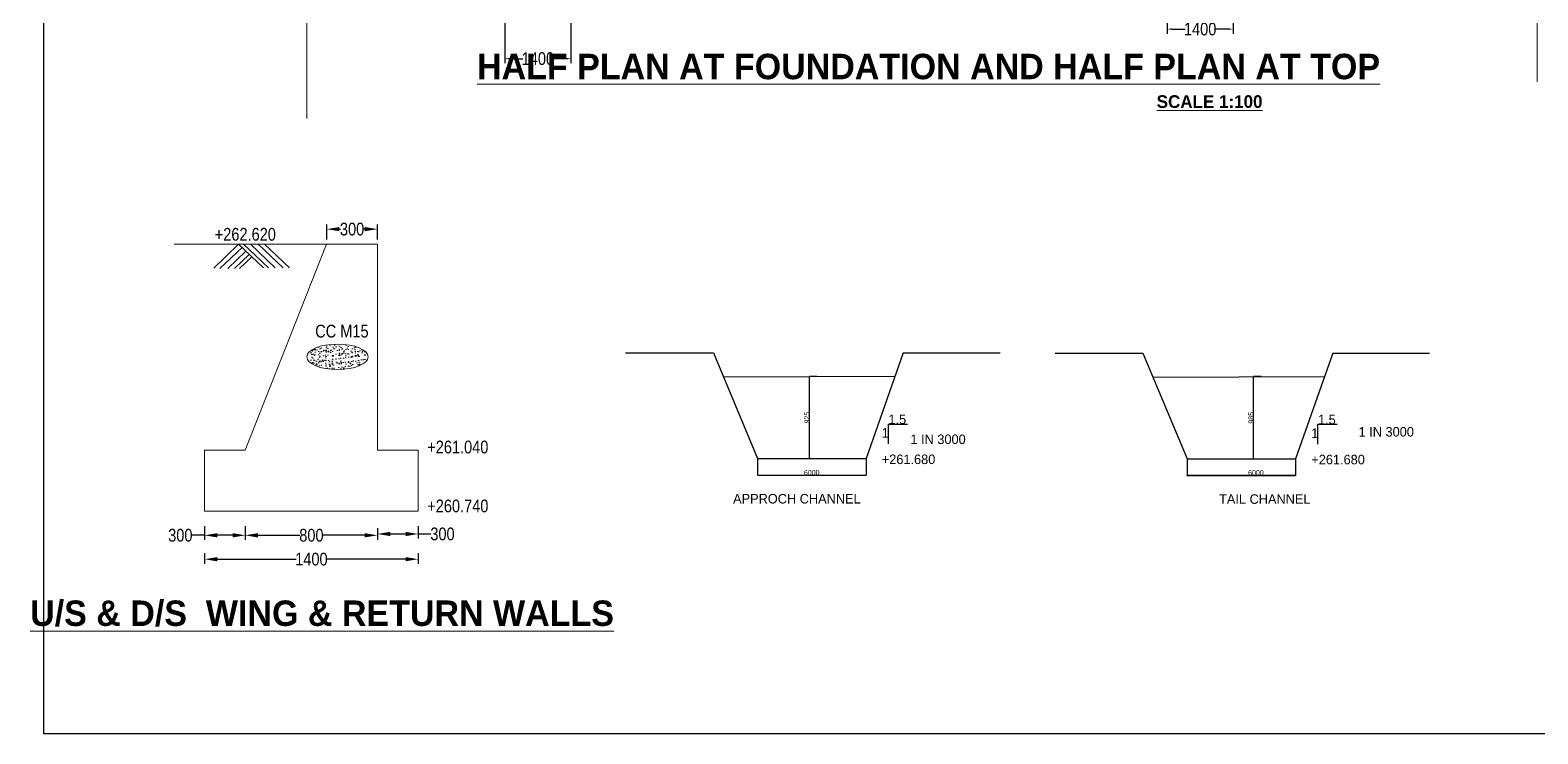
# Model space of a CAD drawing. Header units: millimetres. Extents: x -605187 to -537928, y -324262 to -282911.
# Drawn here: x -605187 to -575545, y -324262 to -310432 of the extents above; entities that cross this region are included whole.
import ezdxf
from ezdxf.enums import TextEntityAlignment as Align

# ---------------------------------------------------------------- set-up
doc = ezdxf.new("R2010")
doc.units = ezdxf.units.MM
doc.header["$LTSCALE"] = 1000
for name, color, linetype in [('BASIC', 18, 'Continuous'), ('canal', 3, 'Continuous'), ('MAIN', 2, 'Continuous')]:
    doc.layers.add(name, color=color, linetype=linetype)
doc.styles.add('ARIAL NARROW', font='ARIALN.TTF')
doc.styles.add('arn', font='ARIALN.TTF')
doc.styles.add('CITYBLUEPR', font='cityb___.ttf')
doc.dimstyles.new('ISO-25', dxfattribs={"dimtxt": 2.5, "dimasz": 2.5, "dimexe": 1.25, "dimexo": 0.625, "dimtad": 1, "dimdec": 0, "dimtxsty": 'Standard', "dimblk": 'OBLIQUE', "dimcen": 2.5, "dimdle": 1.25, "dimclrd": 6, "dimadec": 0, "dimazin": 0, "dimtfac": 1, "dimtdec": 0, "dimtmove": 0, "dimatfit": 3, "dimfxl": 1, "dimarcsym": 0})

# ---------------------------------------------------------------- blocks, each defined once
blk = doc.blocks.new('*D171')
at = {"layer": 'Defpoints', "color": 0, "transparency": 16777216}
for p in [(-598357, -314343), (-599357, -314637), (-598357, -314637)]:
    blk.add_point(p, dxfattribs=at)
at = {"layer": 'MAIN', "color": 0, "lineweight": -2, "transparency": 16777216}
for p, q in [((-599357, -314547), (-599357, -314253)), ((-598357, -314547), (-598357, -314253))]:
    blk.add_line(p, q, dxfattribs=at)
at = {"layer": 'MAIN', "color": 7, "lineweight": -2, "transparency": 16777216}
for p, q in [((-599107, -314343), (-599084, -314343)), ((-598607, -314343), (-598630, -314343))]:
    blk.add_line(p, q, dxfattribs=at)
at = {"layer": 'MAIN', "color": 7, "transparency": 16777216}
for points in [[(-599107, -314301), (-599107, -314384), (-599357, -314343)], [(-598607, -314301), (-598607, -314384), (-598357, -314343)]]:
    blk.add_solid(points, dxfattribs=at)
at = {"layer": 'MAIN', "color": 0, "lineweight": 9, "transparency": 16777216, "insert": (-598857, -314343), "char_height": 250, "attachment_point": 5, "style": 'ARIAL NARROW'}
blk.add_mtext('300', dxfattribs=at)
blk = doc.blocks.new('*D172')
at = {"layer": 'Defpoints', "color": 0, "transparency": 16777216}
for p in [(-600957, -320093), (-598357, -320128), (-598357, -320360)]:
    blk.add_point(p, dxfattribs=at)
at = {"layer": 'MAIN', "color": 0, "lineweight": -2, "transparency": 16777216}
for p, q in [((-600957, -320183), (-600957, -320450)), ((-598357, -320218), (-598357, -320450))]:
    blk.add_line(p, q, dxfattribs=at)
at = {"layer": 'MAIN', "color": 7, "lineweight": -2, "transparency": 16777216}
for p, q in [((-600707, -320360), (-599884, -320360)), ((-598607, -320360), (-599430, -320360))]:
    blk.add_line(p, q, dxfattribs=at)
at = {"layer": 'MAIN', "color": 7, "transparency": 16777216}
for points in [[(-600707, -320318), (-600707, -320402), (-600957, -320360)], [(-598607, -320318), (-598607, -320402), (-598357, -320360)]]:
    blk.add_solid(points, dxfattribs=at)
at = {"layer": 'MAIN', "color": 0, "lineweight": 9, "transparency": 16777216, "insert": (-599657, -320360), "char_height": 250, "attachment_point": 5, "style": 'ARIAL NARROW'}
blk.add_mtext('800', dxfattribs=at)
blk = doc.blocks.new('*D173')
at = {"layer": 'Defpoints', "color": 0, "transparency": 16777216}
for p in [(-601757, -320093), (-600957, -320093), (-601757, -320360)]:
    blk.add_point(p, dxfattribs=at)
at = {"layer": 'MAIN', "color": 7, "lineweight": -2, "transparency": 16777216}
for p, q in [((-601757, -320360), (-602007, -320360)), ((-601207, -320360), (-601507, -320360))]:
    blk.add_line(p, q, dxfattribs=at)
at = {"layer": 'MAIN', "color": 0, "lineweight": -2, "transparency": 16777216}
for p, q in [((-601757, -320183), (-601757, -320450)), ((-600957, -320183), (-600957, -320450))]:
    blk.add_line(p, q, dxfattribs=at)
at = {"layer": 'MAIN', "color": 7, "transparency": 16777216}
for points in [[(-601507, -320318), (-601507, -320402), (-601757, -320360)], [(-601207, -320318), (-601207, -320402), (-600957, -320360)]]:
    blk.add_solid(points, dxfattribs=at)
at = {"layer": 'MAIN', "color": 0, "lineweight": 9, "transparency": 16777216, "insert": (-602234, -320360), "char_height": 250, "attachment_point": 5, "style": 'ARIAL NARROW'}
blk.add_mtext('300', dxfattribs=at)
blk = doc.blocks.new('*D174')
at = {"layer": 'Defpoints', "color": 0, "transparency": 16777216}
for p in [(-598357, -320128), (-597557, -320091), (-597557, -320334)]:
    blk.add_point(p, dxfattribs=at)
at = {"layer": 'MAIN', "color": 0, "lineweight": -2, "transparency": 16777216}
for p, q in [((-598357, -320218), (-598357, -320424)), ((-597557, -320181), (-597557, -320424))]:
    blk.add_line(p, q, dxfattribs=at)
at = {"layer": 'MAIN', "color": 7, "lineweight": -2, "transparency": 16777216}
for p, q in [((-598107, -320334), (-597807, -320334)), ((-597557, -320334), (-597307, -320334))]:
    blk.add_line(p, q, dxfattribs=at)
at = {"layer": 'MAIN', "color": 7, "transparency": 16777216}
for points in [[(-598107, -320292), (-598107, -320376), (-598357, -320334)], [(-597807, -320292), (-597807, -320376), (-597557, -320334)]]:
    blk.add_solid(points, dxfattribs=at)
at = {"layer": 'MAIN', "color": 0, "lineweight": 9, "transparency": 16777216, "insert": (-597080, -320334), "char_height": 250, "attachment_point": 5, "style": 'ARIAL NARROW'}
blk.add_mtext('300', dxfattribs=at)
blk = doc.blocks.new('*D175')
at = {"layer": 'Defpoints', "color": 0, "transparency": 16777216}
for p in [(-601757, -320624), (-597557, -320622), (-597557, -320830)]:
    blk.add_point(p, dxfattribs=at)
at = {"layer": 'MAIN', "color": 0, "lineweight": -2, "transparency": 16777216}
for p, q in [((-601757, -320714), (-601757, -320920)), ((-597557, -320712), (-597557, -320920))]:
    blk.add_line(p, q, dxfattribs=at)
at = {"layer": 'MAIN', "color": 7, "lineweight": -2, "transparency": 16777216}
for p, q in [((-601507, -320830), (-599954, -320830)), ((-597807, -320830), (-599360, -320830))]:
    blk.add_line(p, q, dxfattribs=at)
at = {"layer": 'MAIN', "color": 7, "transparency": 16777216}
for points in [[(-601507, -320788), (-601507, -320871), (-601757, -320830)], [(-597807, -320788), (-597807, -320871), (-597557, -320830)]]:
    blk.add_solid(points, dxfattribs=at)
at = {"layer": 'MAIN', "color": 0, "lineweight": 9, "transparency": 16777216, "insert": (-599657, -320830), "char_height": 250, "attachment_point": 5, "style": 'ARIAL NARROW'}
blk.add_mtext('1400', dxfattribs=at)
blk = doc.blocks.new('_Oblique')
at = {"color": 0, "linetype": 'ByBlock', "lineweight": -2}
blk.add_line((-0.5, -0.5), (0.5, 0.5), dxfattribs=at)
blk = doc.blocks.new('*D193')
at = {"layer": 'BASIC', "color": 0, "lineweight": -2, "transparency": 16777216}
for p, q in [((-589717, -317239), (-589867, -317239)), ((-589866, -318853), (-589867, -318853))]:
    blk.add_line(p, q, dxfattribs=at)
at = {"layer": 'BASIC', "color": 6, "lineweight": -2, "transparency": 16777216}
blk.add_line((-589866, -318854), (-589866, -317237), dxfattribs=at)
at = {"layer": 'Defpoints', "color": 0, "transparency": 16777216}
for p in [(-589866, -317239), (-589716, -317239), (-589866, -318853)]:
    blk.add_point(p, dxfattribs=at)
at = {"layer": 'BASIC', "color": 6, "lineweight": -2, "transparency": 16777216, "xscale": 2.5, "yscale": 2.5, "zscale": 2.5}
for p, rotation in [((-589866, -317239), 90), ((-589866, -318853), 270)]:
    blk.add_blockref('_Oblique', p, dxfattribs=dict(at, rotation=rotation))
at = {"layer": 'BASIC', "color": 0, "transparency": 16777216, "insert": (-589916, -318046), "char_height": 2.5, "attachment_point": 5, "rotation": 90}
blk.add_mtext('{\\H40x;925}', dxfattribs=at)
blk = doc.blocks.new('*D194')
at = {"layer": 'BASIC', "color": 0, "lineweight": -2, "transparency": 16777216}
for p, q in [((-590887, -318854), (-590887, -319178)), ((-588753, -318854), (-588753, -319178))]:
    blk.add_line(p, q, dxfattribs=at)
at = {"layer": 'BASIC', "color": 6, "lineweight": -2, "transparency": 16777216}
blk.add_line((-590889, -319177), (-588752, -319177), dxfattribs=at)
at = {"layer": 'Defpoints', "color": 0, "transparency": 16777216}
for p in [(-590887, -318853), (-588753, -318853), (-588753, -319177)]:
    blk.add_point(p, dxfattribs=at)
at = {"layer": 'BASIC', "color": 6, "lineweight": -2, "transparency": 16777216, "xscale": 2.5, "yscale": 2.5, "zscale": 2.5, "rotation": 180}
blk.add_blockref('_Oblique', (-590887, -319177), dxfattribs=at)
at = {"layer": 'BASIC', "color": 6, "lineweight": -2, "transparency": 16777216, "xscale": 2.5, "yscale": 2.5, "zscale": 2.5}
blk.add_blockref('_Oblique', (-588753, -319177), dxfattribs=at)
at = {"layer": 'BASIC', "color": 0, "transparency": 16777216, "insert": (-589820, -319127), "char_height": 2.5, "attachment_point": 5}
blk.add_mtext('{\\H40x;6000}', dxfattribs=at)
blk = doc.blocks.new('*D195')
at = {"layer": 'BASIC', "color": 0, "lineweight": -2, "transparency": 16777216}
for p, q in [((-582442, -318859), (-582442, -319183)), ((-580308, -318859), (-580308, -319183))]:
    blk.add_line(p, q, dxfattribs=at)
at = {"layer": 'BASIC', "color": 6, "lineweight": -2, "transparency": 16777216}
blk.add_line((-582444, -319182), (-580307, -319182), dxfattribs=at)
at = {"layer": 'Defpoints', "color": 0, "transparency": 16777216}
for p in [(-582442, -318858), (-580308, -318858), (-580308, -319182)]:
    blk.add_point(p, dxfattribs=at)
at = {"layer": 'BASIC', "color": 6, "lineweight": -2, "transparency": 16777216, "xscale": 2.5, "yscale": 2.5, "zscale": 2.5, "rotation": 180}
blk.add_blockref('_Oblique', (-582442, -319182), dxfattribs=at)
at = {"layer": 'BASIC', "color": 6, "lineweight": -2, "transparency": 16777216, "xscale": 2.5, "yscale": 2.5, "zscale": 2.5}
blk.add_blockref('_Oblique', (-580308, -319182), dxfattribs=at)
at = {"layer": 'BASIC', "color": 0, "transparency": 16777216, "insert": (-581375, -319180), "char_height": 2.5, "attachment_point": 5}
blk.add_mtext('4400', dxfattribs=at)
blk = doc.blocks.new('*D196')
at = {"layer": 'BASIC', "color": 0, "lineweight": -2, "transparency": 16777216}
for p, q in [((-580984, -317242), (-581134, -317242)), ((-581134, -318857), (-581134, -318857))]:
    blk.add_line(p, q, dxfattribs=at)
at = {"layer": 'BASIC', "color": 6, "lineweight": -2, "transparency": 16777216}
blk.add_line((-581133, -318858), (-581133, -317241), dxfattribs=at)
at = {"layer": 'Defpoints', "color": 0, "transparency": 16777216}
for p in [(-581133, -317242), (-580983, -317242), (-581133, -318857)]:
    blk.add_point(p, dxfattribs=at)
at = {"layer": 'BASIC', "color": 6, "lineweight": -2, "transparency": 16777216, "xscale": 2.5, "yscale": 2.5, "zscale": 2.5}
for p, rotation in [((-581133, -317242), 90), ((-581133, -318857), 270)]:
    blk.add_blockref('_Oblique', p, dxfattribs=dict(at, rotation=rotation))
at = {"layer": 'BASIC', "color": 0, "transparency": 16777216, "insert": (-581184, -318050), "char_height": 2.5, "attachment_point": 5, "rotation": 90}
blk.add_mtext('{\\H40x;985}', dxfattribs=at)
blk = doc.blocks.new('*D197')
at = {"layer": 'BASIC', "color": 0, "lineweight": -2, "transparency": 16777216}
for p, q in [((-582442, -318859), (-582442, -319182)), ((-580308, -318859), (-580308, -319182))]:
    blk.add_line(p, q, dxfattribs=at)
at = {"layer": 'BASIC', "color": 6, "lineweight": -2, "transparency": 16777216}
blk.add_line((-582444, -319181), (-580307, -319181), dxfattribs=at)
at = {"layer": 'Defpoints', "color": 0, "transparency": 16777216}
for p in [(-582442, -318858), (-580308, -318858), (-580308, -319181)]:
    blk.add_point(p, dxfattribs=at)
at = {"layer": 'BASIC', "color": 6, "lineweight": -2, "transparency": 16777216, "xscale": 2.5, "yscale": 2.5, "zscale": 2.5, "rotation": 180}
blk.add_blockref('_Oblique', (-582442, -319181), dxfattribs=at)
at = {"layer": 'BASIC', "color": 6, "lineweight": -2, "transparency": 16777216, "xscale": 2.5, "yscale": 2.5, "zscale": 2.5}
blk.add_blockref('_Oblique', (-580308, -319181), dxfattribs=at)
at = {"layer": 'BASIC', "color": 0, "transparency": 16777216, "insert": (-581088, -319130), "char_height": 2.5, "attachment_point": 5}
blk.add_mtext('{\\H40x;6000}', dxfattribs=at)
blk = doc.blocks.new('*D212')
at = {"layer": 'canal', "color": 0, "lineweight": -2, "transparency": 16777216}
for p, q in [((-582834, -309343), (-582834, -310501)), ((-581534, -309343), (-581534, -310501))]:
    blk.add_line(p, q, dxfattribs=at)
at = {"layer": 'canal', "color": 7, "lineweight": -2, "transparency": 16777216}
for p, q in [((-582744, -310411), (-582481, -310411)), ((-581624, -310411), (-581887, -310411))]:
    blk.add_line(p, q, dxfattribs=at)
at = {"layer": 'canal', "color": 7, "transparency": 16777216}
for points in [[(-582744, -310396), (-582744, -310426), (-582834, -310411)], [(-581624, -310396), (-581624, -310426), (-581534, -310411)]]:
    blk.add_solid(points, dxfattribs=at)
at = {"layer": 'Defpoints', "color": 0, "transparency": 16777216}
for p in [(-582834, -309253), (-581534, -309253), (-581534, -310411)]:
    blk.add_point(p, dxfattribs=at)
at = {"layer": 'canal', "color": 0, "transparency": 16777216, "insert": (-582184, -310411), "char_height": 250, "attachment_point": 5, "style": 'ARIAL NARROW'}
blk.add_mtext('1400', dxfattribs=at)
blk = doc.blocks.new('*D214')
at = {"layer": 'canal', "color": 0, "lineweight": -2, "transparency": 16777216}
for p, q in [((-595854, -309343), (-595854, -311083)), ((-594554, -309343), (-594554, -311083))]:
    blk.add_line(p, q, dxfattribs=at)
at = {"layer": 'canal', "color": 7, "lineweight": -2, "transparency": 16777216}
for p, q in [((-595764, -310993), (-595501, -310993)), ((-594644, -310993), (-594907, -310993))]:
    blk.add_line(p, q, dxfattribs=at)
at = {"layer": 'canal', "color": 7, "transparency": 16777216}
for points in [[(-595764, -310978), (-595764, -311008), (-595854, -310993)], [(-594644, -310978), (-594644, -311008), (-594554, -310993)]]:
    blk.add_solid(points, dxfattribs=at)
at = {"layer": 'Defpoints', "color": 0, "transparency": 16777216}
for p in [(-595854, -309253), (-594554, -309253), (-594554, -310993)]:
    blk.add_point(p, dxfattribs=at)
at = {"layer": 'canal', "color": 0, "transparency": 16777216, "insert": (-595204, -310993), "char_height": 250, "attachment_point": 5, "style": 'ARIAL NARROW'}
blk.add_mtext('1400', dxfattribs=at)

msp = doc.modelspace()

# ---------------------------------------------------------------- hatches: boundary and pattern name
at = {"layer": 'MAIN', "lineweight": 9}
h = msp.add_hatch(dxfattribs=at)
h.set_pattern_fill('AR-CONC', color=0, scale=25, style=0)
h.set_pattern_definition([(50, (-627485.88, -405884.25), (179.31505, -15.68803), [18.75, -206.25]), (355, (-627485.88, -405884.25), (-34.68783, 188.04803), [15, -165]), (100.4514, (-627470.93, -405885.55), (144.62735, 172.3599), [15.93505, -175.28553]), (46.1842, (-627485.88, -405834.25), (266.81026, -41.37975), [28.125, -309.375]), (96.6356, (-627463.64, -405837.7), (233.6657, 243.5295), [23.9026, -262.92825]), (351.1842, (-627485.88, -405834.25), (233.6655, 243.52965), [22.5, -247.5]), (21, (-627460.88, -405846.75), (149.22676, -100.65472), [18.75, -206.25]), (326, (-627460.88, -405846.75), (60.82883, 181.2875), [15, -165]), (71.4514, (-627448.44, -405855.14), (210.05566, 80.63262), [15.93505, -175.28553]), (37.5, (-627485.876, -405884.25), (3.039964, 83.223463), [0, -163, 0, -167.5, 0, -165.625]), (7.5, (-627485.88, -405884.25), (65.767384, 98.60293), [0, -95.5, 0, -159.25, 0, -63.125]), (327.5, (-627541.626, -405884.25), (133.45561, -5.63872), [0, -62.5, 0, -195, 0, -258.75]), (317.5, (-627566.63, -405884.25), (145.79654, 25.02625), [0, -81.25, 0, -129.5, 0, -183.75])])
edge = h.paths.add_edge_path()
edge.add_ellipse((-599144, -316851.9), major_axis=(-604.2, 0), ratio=0.4138029, start_angle=24.44395, end_angle=155.55605)
edge.add_line((-598594, -316955.3), (-598594, -316748.4))
edge.add_ellipse((-599144, -316851.9), major_axis=(-604.2, 0), ratio=0.4138029, start_angle=204.44395, end_angle=335.55605)
edge.add_line((-599694, -316748.4), (-599694, -316955.3))

# ---------------------------------------------------------------- linework, layer by layer
at = {"layer": 'BASIC', "color": 0}
for p, q in [((-593478.6, -316773.5), (-591752.6, -316773.5)), ((-591752.6, -316773.5), (-590887.4, -318853.1)), ((-588021.4, -316773.5), (-588753.3, -318853.1)), ((-588021.4, -316773.5), (-586117.8, -316773.5)), ((-585033.8, -316778.5), (-583307.8, -316778.5)), ((-585033.8, -316778.5), (-583307.8, -316778.5)), ((-583307.8, -316778.5), (-582442.5, -318858.1)), ((-583307.8, -316778.5), (-582442.5, -318858.1)), ((-579576.6, -316778.5), (-580308.5, -318858.1)), ((-579576.6, -316778.5), (-580308.5, -318858.1)), ((-579576.6, -316778.5), (-577672.9, -316778.5)), ((-579576.6, -316778.5), (-577672.9, -316778.5)), ((-591555.7, -317246.8), (-588182.8, -317231.9)), ((-583110.8, -317251.8), (-579737.9, -317236.8)), ((-583110.8, -317251.8), (-579737.9, -317236.8)), ((-588312.1, -318563.1), (-588312.1, -318173.5)), ((-588312.1, -318173.5), (-587935.7, -318173.5)), ((-579867.3, -318568.1), (-579867.3, -318178.4)), ((-579867.3, -318178.4), (-579490.8, -318178.4)), ((-579867.3, -318568.1), (-579867.3, -318178.4)), ((-579867.3, -318178.4), (-579490.8, -318178.4)), ((-590887.4, -318853.1), (-588753.3, -318853.1)), ((-582442.5, -318858.1), (-580308.5, -318858.1)), ((-582442.5, -318858.1), (-580308.5, -318858.1))]:
    msp.add_line(p, q, dxfattribs=at)
at = {"layer": 'canal', "color": 0}
msp.add_lwpolyline([(-604918.8, -282911.3), (-543311.3, -282911.3), (-543311.3, -324262), (-604918.8, -324262)], close=True, dxfattribs=at)
at = {"layer": 'MAIN', "color": 0, "lineweight": 9}
for p, q in [((-602357.2, -314636.7), (-599357.2, -314636.7)), ((-601088.5, -314641), (-601578.3, -315107)), ((-601021.3, -314703.2), (-601454.6, -315115.4)), ((-600945.4, -314775.4), (-601302.8, -315115.4)), ((-601091.2, -314636.7), (-600601.4, -315102.7)), ((-600990, -314636.7), (-600500.2, -315102.7)), ((-599357.2, -314636.7), (-600957.2, -318683.6)), ((-600857.2, -314636.7), (-600367.3, -315102.7)), ((-600705.4, -314636.7), (-600215.5, -315102.7)), ((-600578.9, -314636.7), (-600089, -315102.7)), ((-598357.2, -314636.7), (-599357.2, -314636.7)), ((-598357.2, -314636.7), (-598357.2, -318683.6)), ((-600879, -314838.6), (-601170, -315115.4)), ((-600828.4, -314886.7), (-601068.8, -315115.4)), ((-600957.2, -318683.6), (-601757.2, -318683.6)), ((-601757.2, -318683.6), (-601757.2, -319883.6)), ((-598357.2, -318683.6), (-597557.2, -318683.6)), ((-597557.2, -318683.6), (-597557.2, -319883.6)), ((-598357.2, -319883.6), (-601757.2, -319883.6)), ((-597557.2, -319883.6), (-598357.2, -319883.6))]:
    msp.add_line(p, q, dxfattribs=at)
for points in [[(-599751, -295891), (-589135.5, -295891), (-588850.3, -296354.8), (-588579.4, -295639.8), (-588436.3, -295890), (-575562.5, -295890), (-575562.5, -303624.8), (-574444.7, -304000.9), (-576191.9, -304376), (-575556.6, -305083), (-575556.6, -311447.4)], [(-599751, -295865), (-599751, -302890.6), (-600772.4, -303284.2), (-598736, -303505.8), (-599744.1, -304130.3), (-599744.1, -312169.4)]]:
    msp.add_lwpolyline(points, dxfattribs=at)
msp.add_ellipse((-599144, -316851.9), major_axis=(-604.2, 0), ratio=0.4138029, dxfattribs=at)

# ---------------------------------------------------------------- texts
at = {"color": 0, "char_height": 187.5, "attachment_point": 1}
for s, insert, width in [('1.5', (-588312.1, -317986), 1449.908), ('1.5', (-579867.3, -317990.9), 1449.908), ('1.5', (-579867.3, -317990.9), 1449.908), ('1', (-588444.5, -318252.9), 1449.908), ('1', (-579999.6, -318257.9), 1449.908), ('1', (-579999.6, -318257.9), 1449.908), ('1 IN 3000', (-579069.2, -318231.4), 1449.908), ('1 IN 3000', (-587880.6, -318378.9), 1449.908), ('+261.680', (-588443.8, -318772.6), 1449.908), ('+261.680', (-579998.9, -318777.6), 1449.908), ('APPROCH CHANNEL', (-591366.5, -319547.8), 2934.513), ('TAIL CHANNEL', (-581811.8, -319554), 2934.513)]:
    msp.add_mtext(s, dxfattribs=dict(at, insert=insert, width=width))
at = {"layer": 'MAIN', "color": 0, "lineweight": 9, "style": 'CITYBLUEPR'}
for s, height, p in [('%%UHALF PLAN AT FOUNDATION AND HALF PLAN AT TOP', 500, (-587524.3, -311145.9)), ('%%USCALE 1:100', 250, (-581998.5, -311835.6))]:
    msp.add_text(s, height=height, dxfattribs=at).set_placement(p, align=Align.MIDDLE)
at = {"layer": 'MAIN', "color": 0, "lineweight": 9, "style": 'ARIAL NARROW'}
for s, p in [('+262.620', (-601557.7, -314569.2)), ('+261.040', (-597379.8, -318749.8)), ('+260.740', (-597379.8, -319908.3))]:
    msp.add_text(s, height=250, dxfattribs=at).set_placement(p)
at = {"layer": 'MAIN', "color": 0, "lineweight": 9, "style": 'CITYBLUEPR'}
msp.add_text('%%UU/S & D/S  WING & RETURN WALLS', height=500, dxfattribs=at).set_placement((-599447.8, -322141.3), align=Align.CENTER)
at = {"layer": 'MAIN', "color": 0, "lineweight": 9, "insert": (-599582.4, -316349.1), "char_height": 250, "attachment_point": 4, "style": 'arn'}
msp.add_mtext('CC M15 ', dxfattribs=at)

# ---------------------------------------------------------------- dimensions: what is measured, and where the dimension line sits
at = {"layer": 'BASIC', "color": 0}
for base, p1, p2, text, picture, middle in [((-589865.7, -317238.7), (-589865.7, -318853.1), (-589716.1, -317238.7), '{\\H40x;925}', '*D193', (-589916.4, -318045.9)), ((-581133, -317242.4), (-581133, -318856.8), (-580983.4, -317242.4), '{\\H40x;985}', '*D196', (-581183.7, -318049.6))]:
    dim = msp.add_linear_dim(base=base, p1=p1, p2=p2, angle=90, text=text, dimstyle='ISO-25', dxfattribs=at)
    dim.commit()
    dim.dimension.update_dxf_attribs({"geometry": picture, "text_midpoint": middle})
for base, p1, p2, text, picture, middle in [((-588753.3, -319177.2), (-590887.4, -318853.1), (-588753.3, -318853.1), '{\\H40x;6000}', '*D194', (-589820.3, -319177.2)), ((-580308.5, -319182.1), (-582442.5, -318858.1), (-580308.5, -318858.1), '4400', '*D195', (-581375.5, -319182.1)), ((-580308.5, -319180.8), (-582442.5, -318858.1), (-580308.5, -318858.1), '{\\H40x;6000}', '*D197', (-581087.6, -319180.8))]:
    dim = msp.add_linear_dim(base=base, p1=p1, p2=p2, text=text, dimstyle='ISO-25', dxfattribs=at)
    dim.commit()
    dim.dimension.update_dxf_attribs({"geometry": picture, "text_midpoint": middle, "dimtype": 160})
at = {"layer": 'canal', "color": 0}
for p1, p2, distance, picture, middle in [((-595853.8, -309253.1), (-594553.8, -309253.1), -1739.7, '*D214', (-595203.8, -310992.8)), ((-582833.8, -309253.1), (-581533.8, -309253.1), -1157.7, '*D212', (-582183.8, -310410.8))]:
    dim = msp.add_aligned_dim(p1=p1, p2=p2, distance=distance, text='1400', dimstyle='ISO-25', override={"dimtxt": 250, "dimasz": 90, "dimexe": 90, "dimexo": 90, "dimtad": 0, "dimtxsty": 'ARIAL NARROW', "dimdle": 90, "dimclrd": 7}, dxfattribs=at)
    dim.commit()
    dim.dimension.update_dxf_attribs({"geometry": picture, "text_midpoint": middle})
at = {"layer": 'MAIN', "color": 0, "lineweight": 9}
for base, p1, p2, text, picture, middle in [((-598357.2, -314342.7), (-599357.2, -314636.7), (-598357.2, -314636.7), '300', '*D171', (-598857.2, -314342.7)), ((-601757.2, -320359.9), (-600957.2, -320092.6), (-601757.2, -320092.6), '300', '*D173', (-602234, -320359.9)), ((-598357.2, -320359.9), (-600957.2, -320092.6), (-598357.2, -320128.3), '800', '*D172', (-599657.2, -320359.9)), ((-597557.2, -320334.1), (-598357.2, -320128.3), (-597557.2, -320091.3), '300', '*D174', (-597080.5, -320334.1)), ((-597557.2, -320829.7), (-601757.2, -320624), (-597557.2, -320622.1), '1400', '*D175', (-599657.2, -320829.7))]:
    dim = msp.add_linear_dim(base=base, p1=p1, p2=p2, text=text, dimstyle='ISO-25', override={"dimtxt": 250, "dimasz": 250, "dimexe": 90, "dimexo": 90, "dimtad": 0, "dimtxsty": 'ARIAL NARROW', "dimdle": 90, "dimclrd": 7}, dxfattribs=at)
    dim.commit()
    dim.dimension.update_dxf_attribs({"geometry": picture, "text_midpoint": middle})

doc.saveas('drawing.dxf')
